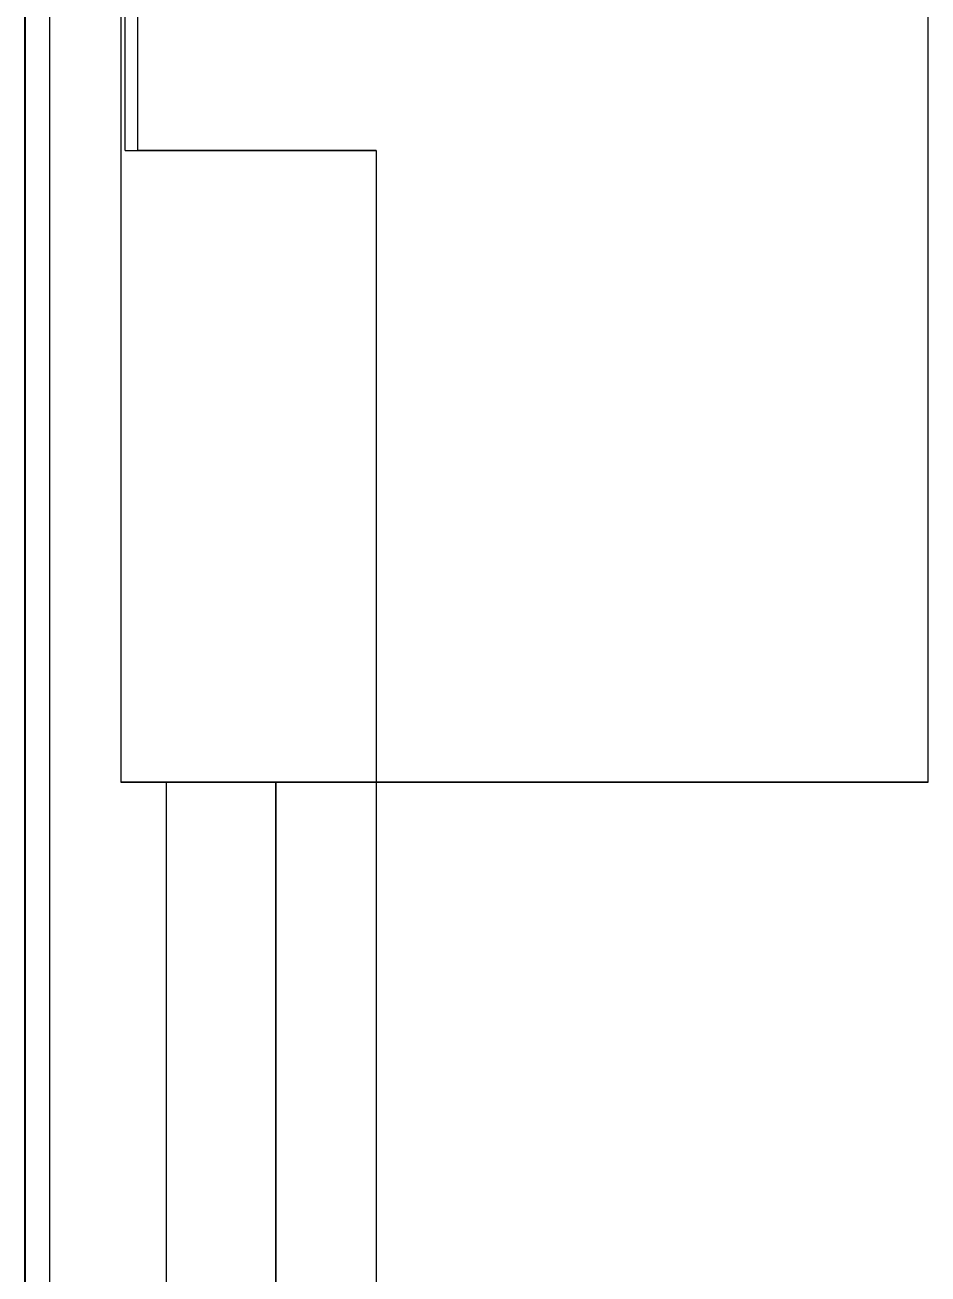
# Model space of a CAD drawing. Header units: inches. Extents: x 0 to 92454, y -34894 to 11.
# Drawn here: x 0 to 0.709, y 8.563 to 9.543 of the extents above; entities that cross this region are included whole.
import ezdxf

# ---------------------------------------------------------------- set-up
doc = ezdxf.new("R2010")
doc.units = ezdxf.units.IN
doc.header["$MEASUREMENT"] = 0

# ---------------------------------------------------------------- blocks, each defined once
blk = doc.blocks.new('2023_07_21_11_46_31_0481')
at = {"color": 7, "extrusion": (0, 0, -1)}
for p, q in [((0.005, 3.4), (0.005, 271.4)), ((1.914, 227.3, 127.54), (1.914, 249.895, 127.54)), ((0.002, 25.846, 127.54), (0.002, 248.954, 127.54)), ((0, 248.4, 100), (0, 26.4, 100)), ((0.005, 248.395, 100), (0.005, 26.405, 100)), ((12, 227.3, 146.738), (18, 227.3, 146.738))]:
    blk.add_line(p, q, dxfattribs=at)
at = {"color": 7, "extrusion": (-1, 0, 0)}
for p, q in [((0.005, 3.4), (0.005, 271.4)), ((18, 227.3, 149.99), (18, 249.895, 149.99)), ((0, 248.4, 100), (0, 26.4, 100)), ((0, 26.4, 127.5), (0, 248.4, 127.5)), ((0.005, 248.395, 100), (0.005, 26.405, 100)), ((18, 227.3, 146.738), (18, 227.3, 149.99))]:
    blk.add_line(p, q, dxfattribs=at)
at = {"color": 7, "extrusion": (0.999391, 0, -0.034899)}
for p, q in [((1.914, 227.3, 127.54), (1.914, 249.895, 127.54)), ((2.355, 227.3, 140.161), (1.914, 227.3, 127.54))]:
    blk.add_line(p, q, dxfattribs=at)
at = {"color": 7}
for p, q in [((18, 227.3, 149.99), (18, 249.895, 149.99)), ((0.495, 25.042, 141.663), (0.495, 249.758, 141.663)), ((0, 26.4, 127.5), (0, 248.4, 127.5)), ((2, 239.9, 127.5), (2, 247.9, 127.5)), ((2.249, 239.9, 113.24), (2.249, 247.9, 113.24)), ((2, 239.9, 127.5), (7, 239.9, 127.5)), ((7, 239.9, 127.5), (7, 216.9, 127.5)), ((7, 239.9, 107.476), (7, 216.9, 107.476)), ((1.913, 227.3, 127.5), (5, 227.3, 127.5)), ((2.824, 47.5, 141.669), (2.824, 227.3, 141.669)), ((2.824, 47.5, 141.669), (2.824, 227.3, 141.669)), ((5, 47.5, 139.473), (5, 227.3, 139.473))]:
    blk.add_line(p, q, dxfattribs=at)
at = {"color": 7, "extrusion": (-0.999391, 0, 0.034899)}
for p, q in [((0.495, 25.042, 141.663), (0.495, 249.758, 141.663)), ((0.002, 25.846, 127.54), (0.002, 248.954, 127.54)), ((1.914, 227.3, 127.54), (1.913, 227.3, 127.5))]:
    blk.add_line(p, q, dxfattribs=at)
at = {"color": 7, "extrusion": (0.999848, 0, 0.017452)}
for p, q in [((2, 239.9, 127.5), (2, 247.9, 127.5)), ((2.249, 239.9, 113.24), (2.249, 247.9, 113.24)), ((2, 239.9, 127.5), (2.249, 239.9, 113.24))]:
    blk.add_line(p, q, dxfattribs=at)
at = {"color": 7, "extrusion": (0, 1, 0)}
for p, q in [((2, 239.9, 127.5), (2.249, 239.9, 113.24)), ((2, 239.9, 127.5), (7, 239.9, 127.5)), ((7, 239.9, 107.476), (7, 239.9, 127.5)), ((1.913, 227.3, 127.5), (5, 227.3, 127.5)), ((1.914, 227.3, 127.54), (1.913, 227.3, 127.5)), ((2.355, 227.3, 140.161), (1.914, 227.3, 127.54)), ((5, 227.3, 127.5), (5, 227.3, 139.473)), ((12, 227.3, 146.738), (18, 227.3, 146.738)), ((12, 227.3, 145.738), (12, 227.3, 146.738)), ((18, 227.3, 146.738), (18, 227.3, 149.99))]:
    blk.add_line(p, q, dxfattribs=at)
at = {"color": 7, "extrusion": (1, 0, 0)}
for p, q in [((7, 239.9, 107.476), (7, 216.9, 107.476)), ((7, 239.9, 107.476), (7, 239.9, 127.5)), ((7, 239.9, 127.5), (7, 216.9, 127.5)), ((5, 227.3, 127.5), (5, 216.9, 127.5)), ((5, 227.3, 127.5), (5, 227.3, 139.473)), ((5, 47.5, 139.473), (5, 227.3, 139.473)), ((12, 227.3, 145.738), (12, 227.3, 146.738))]:
    blk.add_line(p, q, dxfattribs=at)
at = {"color": 7, "extrusion": (0, 1, 0)}
for centre, radius, start, end in [((-8.248, 113.345, 239.9), 6, 282.0051, 359), ((-5.353, 140.056, 227.3), 3, 2, 32.53), ((-18, 131.99, 227.3), 18, 32.53, 90), ((-18, 131.99, 227.3), 15, 29.9264, 66.4218), ((-18, 131.99, 227.3), 15, 29.9264, 66.4218)]:
    blk.add_arc(centre, radius, start, end, dxfattribs=at)
at = {"color": 7, "extrusion": (0, -1, 0)}
for centre, radius, start, end in [((8.248, 113.345, -239.9), 6, 181, 257.9949), ((5.353, 140.056, -227.3), 3, 147.47, 178), ((18, 131.99, -227.3), 18, 90, 147.47)]:
    blk.add_arc(centre, radius, start, end, dxfattribs=at)

msp = doc.modelspace()

# ---------------------------------------------------------------- block references
at = {"xscale": 0.03937007874015748, "yscale": 0.03937007874015748, "zscale": 0.03937007874015748}
msp.add_blockref('2023_07_21_11_46_31_0481', (0, 0), dxfattribs=at)
msp.add_blockref('2023_07_21_11_46_31_0481', (0, 0), dxfattribs=at)

doc.saveas('drawing.dxf')
